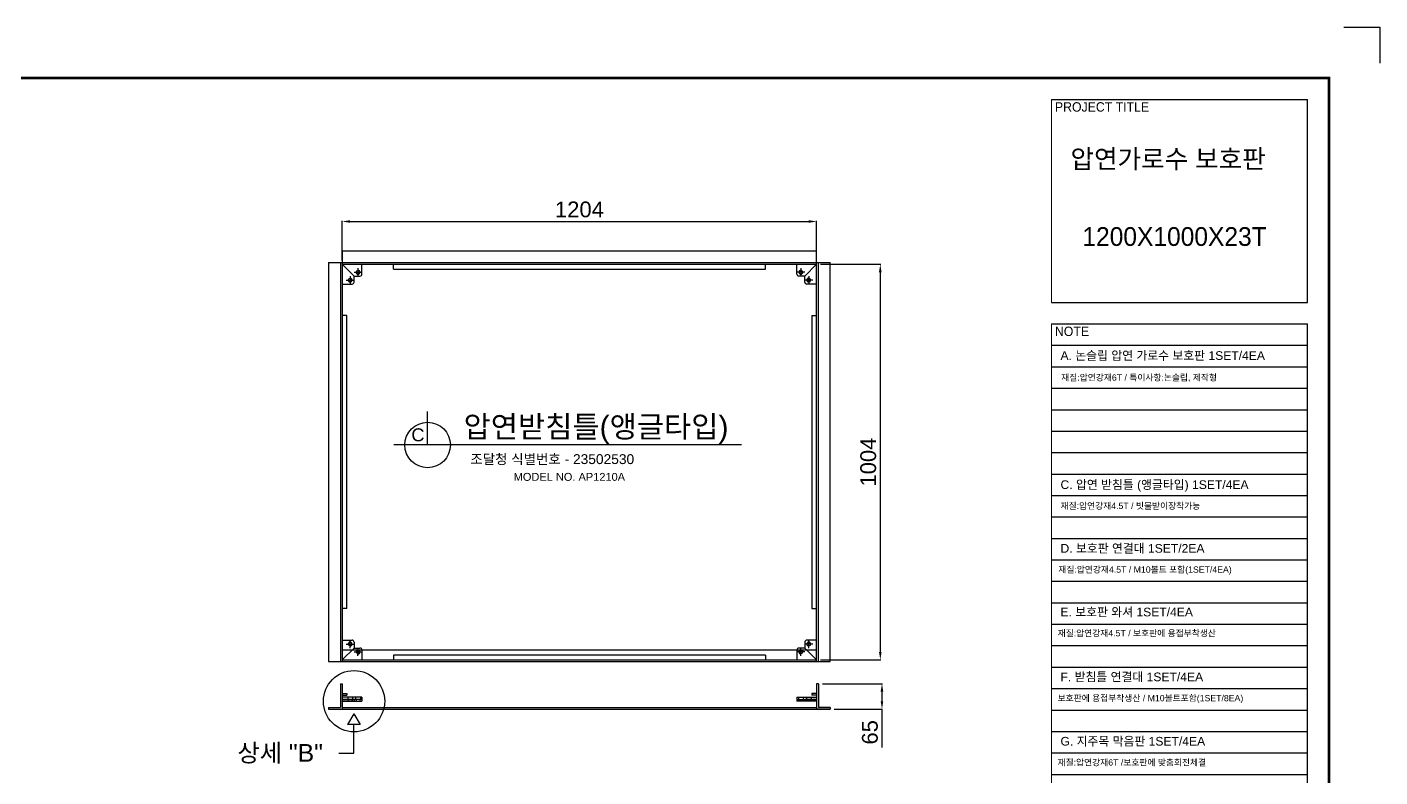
# Model space of a CAD drawing. Header units: millimetres. Extents: x 19476 to 24909, y -18022 to -14180.
# Drawn here: x 21476 to 24909, y -16084 to -14180 of the extents above; entities that cross this region are included whole.
import ezdxf
from ezdxf.enums import TextEntityAlignment as Align

# ---------------------------------------------------------------- set-up
doc = ezdxf.new("R2010")
doc.units = ezdxf.units.MM
doc.layers.add('LAYOUT', color=7, linetype='Continuous')
doc.layers.add('TEXT', color=7, linetype='Continuous')
doc.styles.add('H', font='')
doc.styles.get("Standard").update_dxf_attribs({"font": 'arial.ttf'})
doc.styles.get('H').set_extended_font_data('Dotum')
doc.dimstyles.new('ISO-25', dxfattribs={"dimtxt": 40, "dimasz": 20, "dimexe": 1.25, "dimexo": 10, "dimgap": 10, "dimtad": 1, "dimdec": 0, "dimtxsty": 'Standard', "dimcen": 2.5, "dimclrd": 3, "dimclre": 3, "dimclrt": 3, "dimadec": 0, "dimazin": 0, "dimtfac": 1, "dimtdec": 0, "dimtmove": 0, "dimatfit": 3, "dimfxl": 1, "dimarcsym": 0})

# ---------------------------------------------------------------- blocks, each defined once
blk = doc.blocks.new('*D24')
at = {"color": 3, "lineweight": -2, "transparency": 16777216}
for p, q in [((22275.5, -14772.5), (22275.5, -14672.5)), ((22295.5, -14673.8), (23459.5, -14673.8)), ((23479.5, -14772.5), (23479.5, -14672.5))]:
    blk.add_line(p, q, dxfattribs=at)
at = {"color": 3, "transparency": 16777216}
for points in [[(22295.5, -14670.5), (22295.5, -14677.1), (22275.5, -14673.8)], [(23459.5, -14670.5), (23459.5, -14677.1), (23479.5, -14673.8)]]:
    blk.add_solid(points, dxfattribs=at)
at = {"layer": 'Defpoints', "color": 0, "transparency": 16777216}
for p in [(23479.5, -14673.8), (22275.5, -14782.5), (23479.5, -14782.5)]:
    blk.add_point(p, dxfattribs=at)
at = {"color": 3, "transparency": 16777216, "insert": (22877.5, -14643.4), "char_height": 40, "attachment_point": 5}
blk.add_mtext('1204', dxfattribs=at)
blk = doc.blocks.new('*D25')
at = {"color": 3, "lineweight": -2, "transparency": 16777216}
for p, q in [((23489.5, -14782.5), (23642.3, -14782.5)), ((23641.1, -14802.5), (23641.1, -15766.5)), ((23489.5, -15786.5), (23642.3, -15786.5))]:
    blk.add_line(p, q, dxfattribs=at)
at = {"color": 3, "transparency": 16777216}
for points in [[(23637.7, -14802.5), (23644.4, -14802.5), (23641.1, -14782.5)], [(23637.7, -15766.5), (23644.4, -15766.5), (23641.1, -15786.5)]]:
    blk.add_solid(points, dxfattribs=at)
at = {"layer": 'Defpoints', "color": 0, "transparency": 16777216}
for p in [(23479.5, -14782.5), (23479.5, -15786.5), (23641.1, -15786.5)]:
    blk.add_point(p, dxfattribs=at)
at = {"color": 3, "transparency": 16777216, "insert": (23610.6, -15284.5), "char_height": 40, "attachment_point": 5, "rotation": 90}
blk.add_mtext('1004', dxfattribs=at)
blk = doc.blocks.new('A$C2E731E15')
at = {"color": 1}
for p, q in [((-10, 0), (10, 0)), ((0, -10), (0, 10))]:
    blk.add_line(p, q, dxfattribs=at)
blk.add_circle((0, 0), 4.5)
at = {"color": 4}
blk.add_arc((0, 0), 5, 270, 180, dxfattribs=at)
blk = doc.blocks.new('A$C600E4CCD')
for p, q in [((0, 6), (0, 0)), ((50, 6), (0, 6)), ((50, 0), (0, 0)), ((50, 6), (50, 0))]:
    blk.add_line(p, q)
at = {"color": 2}
for p, q in [((14, 6), (14, 0)), ((26, 6), (26, 0)), ((34, 6), (34, 0)), ((46, 6), (46, 0))]:
    blk.add_line(p, q, dxfattribs=at)
blk = doc.blocks.new('*D22')
at = {"color": 3, "lineweight": -2}
for p, q in [((23494, -15847), (23646.5, -15847)), ((23645.3, -15867), (23645.3, -15891.5)), ((23524, -15911.5), (23646.5, -15911.5)), ((23645.3, -15911.5), (23645.3, -16009.3))]:
    blk.add_line(p, q, dxfattribs=at)
at = {"color": 3}
for points in [[(23648.6, -15867), (23641.9, -15867), (23645.3, -15847)], [(23641.9, -15891.5), (23648.6, -15891.5), (23645.3, -15911.5)]]:
    blk.add_solid(points, dxfattribs=at)
at = {"layer": 'Defpoints', "color": 0}
for p in [(23484, -15847), (23514, -15911.5), (23645.3, -15911.5)]:
    blk.add_point(p, dxfattribs=at)
at = {"color": 3, "insert": (23614.8, -15970.4), "char_height": 40, "attachment_point": 5, "rotation": 90}
blk.add_mtext('65', dxfattribs=at)

msp = doc.modelspace()

# ---------------------------------------------------------------- linework, layer by layer
for p, q in [((24817.6, -14180.3), (24909.1, -14180.3)), ((24909.1, -14180.3), (24909.1, -14271.8)), ((24075.6, -14364.1), (24725.3, -14364.1)), ((24725.3, -14879.2), (24725.3, -14364.1)), ((22275.5, -14748), (22275.5, -15791)), ((22275.5, -14748), (23479.5, -14748)), ((23479.5, -15791), (23479.5, -14748)), ((22241, -14778), (22241, -15791)), ((22241, -14778), (23514, -14778)), ((22271, -14778), (22271, -15791)), ((22275.5, -14782.5), (23479.5, -14782.5)), ((22275.5, -14782.5), (22305.5, -14812.5)), ((22325.5, -14807.5), (22325.5, -14782.5)), ((22405.5, -14794.5), (22405.5, -14782.5)), ((22405.5, -14794.5), (23349.5, -14794.5)), ((23349.5, -14794.5), (23349.5, -14782.5)), ((23429.5, -14807.5), (23429.5, -14782.5)), ((23479.5, -14782.5), (23449.5, -14812.5)), ((23484, -15791), (23484, -14778)), ((23514, -15791), (23514, -14778)), ((22305.5, -14827.5), (22305.5, -14812.5)), ((22305.5, -14812.5), (22320.5, -14812.5)), ((23449.5, -14812.5), (23434.5, -14812.5)), ((23449.5, -14827.5), (23449.5, -14812.5)), ((22275.5, -14832.5), (22300.5, -14832.5)), ((23479.5, -14832.5), (23454.5, -14832.5)), ((24075.6, -14879.2), (24725.3, -14879.2)), ((22287.5, -14912.5), (22275.5, -14912.5)), ((22287.5, -15656.5), (22287.5, -14912.5)), ((23467.5, -14912.5), (23467.5, -15656.5)), ((23467.5, -14912.5), (23479.5, -14912.5)), ((24075.6, -14933.7), (24725.3, -14933.7)), ((24725.3, -17157), (24725.3, -14933.7)), ((24075.6, -14988.1), (24725.3, -14988.1)), ((24075.6, -15042.6), (24725.3, -15042.6)), ((24075.6, -15097), (24725.3, -15097)), ((22492.3, -15241.1), (22492.3, -15155.8)), ((24075.6, -15151.5), (24725.3, -15151.5)), ((24075.6, -15205.9), (24725.3, -15205.9)), ((23288.6, -15241.1), (22406.9, -15241.1)), ((24075.6, -15260.4), (24725.3, -15260.4)), ((24075.6, -15314.8), (24725.3, -15314.8)), ((24075.6, -15369.3), (24725.3, -15369.3)), ((24075.6, -15423.7), (24725.3, -15423.7)), ((24075.6, -15478.2), (24725.3, -15478.2)), ((24075.6, -15532.6), (24725.3, -15532.6)), ((24075.6, -15587.1), (24725.3, -15587.1)), ((24075.6, -15641.5), (24725.3, -15641.5)), ((22287.5, -15656.5), (22275.5, -15656.5)), ((23467.5, -15656.5), (23479.5, -15656.5)), ((24075.6, -15696), (24725.3, -15696)), ((22275.5, -15736.5), (22300.5, -15736.5)), ((22275.5, -15786.5), (22305.5, -15756.5)), ((22305.5, -15741.5), (22305.5, -15756.5)), ((22305.5, -15756.5), (22320.5, -15756.5)), ((23449.5, -15756.5), (23434.5, -15756.5)), ((23449.5, -15741.5), (23449.5, -15756.5)), ((23479.5, -15786.5), (23449.5, -15756.5)), ((23479.5, -15736.5), (23454.5, -15736.5)), ((24075.6, -15750.4), (24725.3, -15750.4)), ((22241, -15791), (23514, -15791)), ((22275.5, -15761), (23479.5, -15761)), ((22275.5, -15786.5), (23479.5, -15786.5)), ((22325.5, -15761.5), (22325.5, -15786.5)), ((23349.5, -15774.5), (22405.5, -15774.5)), ((22405.5, -15774.5), (22405.5, -15786.5)), ((23349.5, -15774.5), (23349.5, -15786.5)), ((23429.5, -15761.5), (23429.5, -15786.5)), ((24075.6, -15804.9), (24725.3, -15804.9)), ((22271, -15847), (22271, -15907)), ((22271, -15847), (22275.5, -15847)), ((22275.5, -15847), (22275.5, -15911.5)), ((23479.5, -15847), (23479.5, -15911.5)), ((23484, -15847), (23479.5, -15847)), ((23484, -15847), (23484, -15907)), ((24075.6, -15859.3), (24725.3, -15859.3)), ((22275.5, -15872), (22287.5, -15872)), ((22275.5, -15876.5), (22287.5, -15876.5)), ((22275.5, -15887), (22305.5, -15887)), ((22275.5, -15891.5), (22325.5, -15891.5)), ((22287.5, -15872), (22287.5, -15876.5)), ((22305.5, -15887), (22305.5, -15891.5)), ((22325.5, -15887), (22325.5, -15891.5)), ((23429.5, -15887), (23429.5, -15891.5)), ((23479.5, -15891.5), (23429.5, -15891.5)), ((23479.5, -15887), (23449.5, -15887)), ((23449.5, -15887), (23449.5, -15891.5)), ((23479.5, -15872), (23467.5, -15872)), ((23467.5, -15872), (23467.5, -15876.5)), ((23479.5, -15876.5), (23467.5, -15876.5)), ((22241, -15907), (22241, -15911.5)), ((22241, -15907), (22271, -15907)), ((22241, -15911.5), (23514, -15911.5)), ((22304.7, -15923.4), (22288.5, -15950.7)), ((22304.7, -15923.4), (22320.9, -15950.7)), ((23514, -15911.5), (23479.5, -15911.5)), ((23514, -15907), (23484, -15907)), ((23514, -15907), (23514, -15911.5)), ((24075.6, -15913.8), (24725.3, -15913.8)), ((22320.9, -15950.7), (22288.5, -15950.7)), ((22304.7, -16023), (22304.7, -15950.7)), ((24075.6, -15968.2), (24725.3, -15968.2)), ((22267.1, -16023), (22304.7, -16023)), ((24075.6, -16022.7), (24725.3, -16022.7)), ((24075.6, -16077.1), (24725.3, -16077.1))]:
    msp.add_line(p, q)
at = {"color": 0, "lineweight": 20}
for p, q in [((24075.6, -14879.2), (24075.6, -14364.1)), ((24075.6, -17157), (24075.6, -14933.7))]:
    msp.add_line(p, q, dxfattribs=at)
at = {"color": 4}
for p, q in [((22290.5, -15887), (22290.5, -15891.5)), ((22300.5, -15887), (22300.5, -15891.5)), ((22310.5, -15887), (22310.5, -15891.5)), ((22320.5, -15887), (22320.5, -15891.5)), ((23434.5, -15887), (23434.5, -15891.5)), ((23444.5, -15887), (23444.5, -15891.5)), ((23454.5, -15887), (23454.5, -15891.5)), ((23464.5, -15887), (23464.5, -15891.5))]:
    msp.add_line(p, q, dxfattribs=at)
at = {"color": 2}
for p, q in [((22291, -15887), (22291, -15891.5)), ((22300, -15887), (22300, -15891.5)), ((22311, -15887), (22311, -15891.5)), ((22320, -15887), (22320, -15891.5)), ((23435, -15887), (23435, -15891.5)), ((23444, -15887), (23444, -15891.5)), ((23455, -15887), (23455, -15891.5)), ((23464, -15887), (23464, -15891.5)), ((22275.5, -15907), (23479.5, -15907))]:
    msp.add_line(p, q, dxfattribs=at)
for centre, radius in [((22492.3, -15241.1), 57.8), ((22305.5, -15891.5), 77.8)]:
    msp.add_circle(centre, radius)
for centre, start, end in [((22300.5, -14827.5), 270, 0), ((22320.5, -14807.5), 270, 0), ((23434.5, -14807.5), 180, 270), ((23454.5, -14827.5), 180, 270), ((22300.5, -15741.5), 0, 90), ((22320.5, -15761.5), 0, 90), ((23434.5, -15761.5), 90, 180), ((23454.5, -15741.5), 90, 180)]:
    msp.add_arc(centre, 5, start, end)
at = {"layer": 'LAYOUT'}
for p, q in [((24779.7, -14309.6), (23178.9, -14309.6)), ((24779.7, -14669), (24779.7, -14309.6))]:
    msp.add_line(p, q, dxfattribs=at)
at = {"layer": 'LAYOUT', "const_width": 6.47}
msp.add_lwpolyline([(19605.3, -17892.9), (24779.7, -17892.9), (24779.7, -14309.6), (19605.3, -14309.6)], close=True, dxfattribs=at)

# ---------------------------------------------------------------- block references
for p, rotation in [((22315.5, -14802.5), 269.9999999999999), ((23439.5, -14802.5), 180), ((22295.5, -14822.5), 269.9999999999999), ((23459.5, -14822.5), 180), ((23439.5, -15766.5), 90), ((23459.5, -15746.5), 90)]:
    msp.add_blockref('A$C2E731E15', p, dxfattribs=dict(rotation=rotation))
for name, p in [('A$C2E731E15', (22295.5, -15746.5)), ('A$C2E731E15', (22315.5, -15766.5)), ('A$C600E4CCD', (22275.5, -15887))]:
    msp.add_blockref(name, p)
at = {"xscale": -1}
msp.add_blockref('A$C600E4CCD', (23479.5, -15887), dxfattribs=at)

# ---------------------------------------------------------------- texts
at = {"style": 'H'}
for s, height, p in [('PROJECT TITLE', 23.822, (24084.3, -14394.9)), ('압연가로수 보호판', 47.64, (24123.7, -14538.8)), ('1200X1000X23T', 47.644, (24153.9, -14735.8)), ('NOTE', 23.82, (24084.3, -14964.5))]:
    msp.add_text(s, height=height, dxfattribs=at).set_placement(p)
for s, height, p in [('A. 논슬립 압연 가로수 보호판 1SET/4EA', 22, (24098.4, -15025.1)), ('재질:압연강재6T / 특이사항:논슬립, 제작형', 15.84, (24100.2, -15077.8)), ('C', 33, (22451, -15231.8)), ('조달청 식별번호 - 23502530', 25, (22600.8, -15289.5)), ('MODEL NO. AP1210A', 20, (22710.7, -15332)), ('C. 압연 받침틀 (앵글타입) 1SET/4EA', 22, (24098.4, -15352.8)), ('재질:압연강재4.5T / 빗물받이장착가능', 15.84, (24098.6, -15403.5)), ('D. 보호판 연결대 1SET/2EA', 22, (24098.4, -15514.5)), (' 재질:압연강재4.5T / M10볼트 포함(1SET/4EA)', 15.84, (24086.7, -15565.2)), ('E. 보호판 와셔 1SET/4EA', 22, (24098.4, -15676.1)), ('재질:압연강재4.5T / 보호판에 용접부착생산', 15.84, (24091.2, -15726.8)), ('F. 받침틀 연결대 1SET/4EA', 22, (24098.4, -15840.7)), ('  보호판에 용접부착생산 / M10볼트포함(1SET/8EA)', 15.84, (24078.7, -15891.5)), ('G. 지주목 막음판 1SET/4EA', 22, (24098.4, -16004.1)), ('  재질:압연강재6T /보호판에 맞춤회전체결', 15.84, (24078.7, -16054.8))]:
    msp.add_text(s, height=height).set_placement(p)
at = {"color": 4}
msp.add_text('상세 "B"', height=45, dxfattribs=at).set_placement((22009.7, -16045.1))
at = {"layer": 'TEXT'}
msp.add_text('압연받침틀(앵글타입)', height=55, dxfattribs=at).set_placement((22919.7, -15222.1), align=Align.CENTER)

# ---------------------------------------------------------------- dimensions: what is measured, and where the dimension line sits
dim = msp.add_linear_dim(base=(23479.5, -14673.8), p1=(22275.5, -14782.5), p2=(23479.5, -14782.5), dimstyle='ISO-25')
dim.commit()
dim.dimension.update_dxf_attribs({"geometry": '*D24', "text_midpoint": (22877.5, -14643.4)})
for base, p1, p2, picture, middle in [((23641.1, -15786.5), (23479.5, -14782.5), (23479.5, -15786.5), '*D25', (23610.6, -15284.5)), ((23645.2518843, -15911.4563146), (23483.9593157, -15846.9563146), (23513.9593157, -15911.4563146), '*D22', (23614.8289648, -15970.3649094))]:
    dim = msp.add_linear_dim(base=base, p1=p1, p2=p2, angle=90, dimstyle='ISO-25')
    dim.commit()
    dim.dimension.update_dxf_attribs({"geometry": picture, "text_midpoint": middle})

doc.saveas('drawing.dxf')
